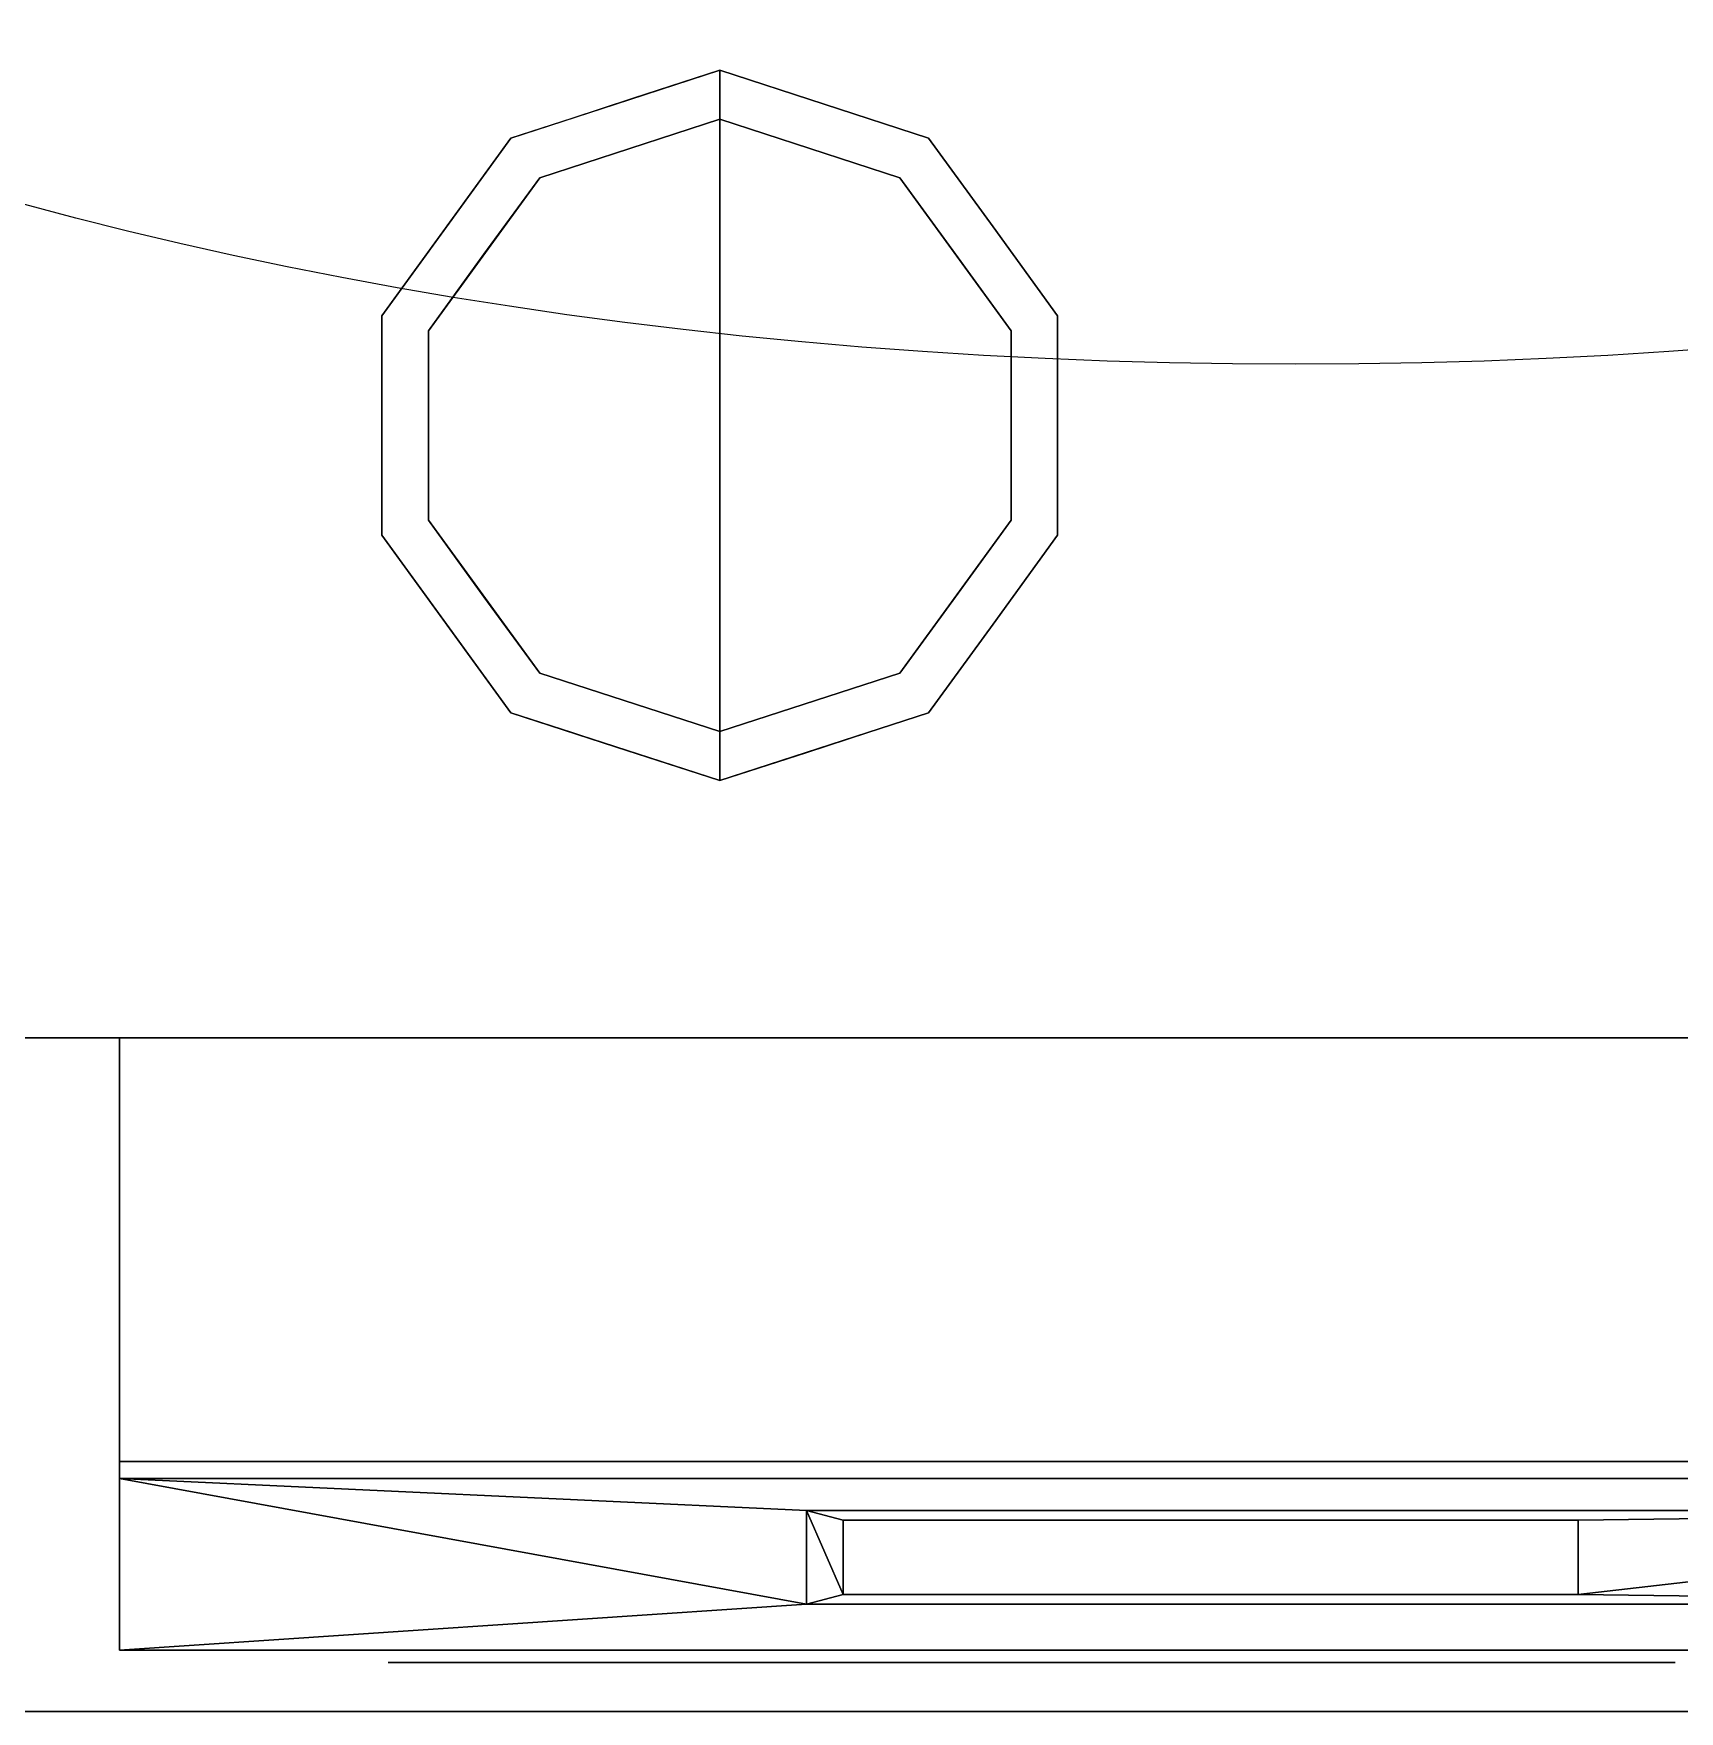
# Model space of a CAD drawing. Header units: millimetres. Extents: x -1 to 1800, y -1098 to 1.
# Drawn here: x 1396 to 1530.3, y -700 to -563 of the extents above; entities that cross this region are included whole.
import ezdxf

# ---------------------------------------------------------------- set-up
doc = ezdxf.new("R2010")
doc.units = ezdxf.units.MM
doc.linetypes.add('NASCOSTA', pattern=[9.525, 6.35, -3.175])
for name, color, linetype in [('IQ_200_2D', 1, 'Continuous'), ('IQ_200_3D', 1, 'Continuous'), ('IQ_204_2D', 7, 'Continuous'), ('IQ_204_3D', 7, 'Continuous'), ('IQ_BLACK_3D', 250, 'Continuous'), ('IQ_BLUE_3D', 5, 'Continuous'), ('IQ_DARKGRAY_3D', 252, 'Continuous'), ('IQ_GRAY_3D', 9, 'Continuous')]:
    doc.layers.add(name, color=color, linetype=linetype)

# ---------------------------------------------------------------- blocks, each defined once
blk = doc.blocks.new('hpp_elx_bi_bt_r')
at = {"layer": 'IQ_200_3D'}
mesh = blk.add_polyface(dxfattribs=at)
corners = [(0, -50, 568.83), (0, -34.6, 626.33), (0, -34.6, 675), (0, 0, 675), (0, 0, 47), (0, -50, 47)]
mesh.append_faces([[corners[k] for k in face] for face in [(1, 3, 0)]], dxfattribs={"vtx0": -1, "vtx1": -1})
mesh.append_faces([[corners[k] for k in face] for face in [(4, 5, 0, 3), (1, 2, 3)]], dxfattribs={"vtx2": -1})
mesh = blk.add_polyface(dxfattribs=at)
corners = [(369, -50, 47), (0, -50, 47), (0, 0, 47), (369, 0, 47)]
mesh.append_faces([[corners[k] for k in face] for face in [(0, 1, 2, 3)]])
mesh = blk.add_polyface(dxfattribs=at)
corners = [(369, 0, 675), (0, 0, 675), (0, -34.6, 675), (369, -34.6, 675)]
mesh.append_faces([[corners[k] for k in face] for face in [(0, 1, 2, 3)]])
mesh = blk.add_polyface(dxfattribs=at)
corners = [(369, -34.6, 675), (0, -34.6, 675), (0, -34.6, 626.33), (369, -34.6, 626.33)]
mesh.append_faces([[corners[k] for k in face] for face in [(0, 1, 2, 3)]])
mesh = blk.add_polyface(dxfattribs=at)
corners = [(369, -50, 47), (0, -50, 47), (0, -50, 568.83), (369, -50, 568.83)]
mesh.append_faces([[corners[k] for k in face] for face in [(0, 1, 2, 3)]])
at = {"layer": 'IQ_BLACK_3D'}
mesh = blk.add_polyface(dxfattribs=at)
corners = [(119.07, -45.45, 585.8), (119.07, -39.37, 608.52), (59.07, -39.37, 608.52), (59.07, -45.45, 585.8)]
mesh.append_faces([[corners[k] for k in face] for face in [(0, 1, 2, 3)]])
mesh = blk.add_polyface(dxfattribs=at)
corners = [(21.95, -51, 557.65), (21.95, -51, 549.65), (126.98, -51, 549.65), (126.98, -51, 557.65)]
mesh.append_faces([[corners[k] for k in face] for face in [(0, 1, 2, 3)]])
mesh = blk.add_polyface(dxfattribs=at)
corners = [(21.95, -51, 545.65), (21.95, -51, 537.64), (126.98, -51, 537.64), (126.98, -51, 545.65)]
mesh.append_faces([[corners[k] for k in face] for face in [(0, 1, 2, 3)]])
mesh = blk.add_polyface(dxfattribs=at)
corners = [(21.95, -51, 533.64), (21.95, -51, 525.64), (126.98, -51, 525.64), (126.98, -51, 533.64)]
mesh.append_faces([[corners[k] for k in face] for face in [(0, 1, 2, 3)]])
mesh = blk.add_polyface(dxfattribs=at)
corners = [(21.95, -51, 521.64), (21.95, -51, 513.64), (126.98, -51, 513.64), (126.98, -51, 521.64)]
mesh.append_faces([[corners[k] for k in face] for face in [(0, 1, 2, 3)]])
mesh = blk.add_polyface(dxfattribs=at)
corners = [(21.95, -51, 509.64), (21.95, -51, 501.63), (126.98, -51, 501.63), (126.98, -51, 509.64)]
mesh.append_faces([[corners[k] for k in face] for face in [(0, 1, 2, 3)]])
mesh = blk.add_polyface(dxfattribs=at)
corners = [(21.95, -51, 497.63), (21.95, -51, 489.63), (126.98, -51, 489.63), (126.98, -51, 497.63)]
mesh.append_faces([[corners[k] for k in face] for face in [(0, 1, 2, 3)]])
mesh = blk.add_polyface(dxfattribs=at)
corners = [(21.95, -51, 485.63), (21.95, -51, 477.63), (126.98, -51, 477.63), (126.98, -51, 485.63)]
mesh.append_faces([[corners[k] for k in face] for face in [(0, 1, 2, 3)]])
mesh = blk.add_polyface(dxfattribs=at)
corners = [(21.95, -51, 473.62), (21.95, -51, 465.62), (126.98, -51, 465.62), (126.98, -51, 473.62)]
mesh.append_faces([[corners[k] for k in face] for face in [(0, 1, 2, 3)]])
mesh = blk.add_polyface(dxfattribs=at)
corners = [(21.95, -51, 461.62), (21.95, -51, 453.62), (126.98, -51, 453.62), (126.98, -51, 461.62)]
mesh.append_faces([[corners[k] for k in face] for face in [(0, 1, 2, 3)]])
mesh = blk.add_polyface(dxfattribs=at)
corners = [(21.95, -51, 449.62), (21.95, -51, 441.62), (126.98, -51, 441.62), (126.98, -51, 449.62)]
mesh.append_faces([[corners[k] for k in face] for face in [(0, 1, 2, 3)]])
mesh = blk.add_polyface(dxfattribs=at)
corners = [(21.95, -51, 437.61), (21.95, -51, 429.61), (126.98, -51, 429.61), (126.98, -51, 437.61)]
mesh.append_faces([[corners[k] for k in face] for face in [(0, 1, 2, 3)]])
mesh = blk.add_polyface(dxfattribs=at)
corners = [(21.95, -51, 425.61), (21.95, -51, 417.61), (126.98, -51, 417.61), (126.98, -51, 425.61)]
mesh.append_faces([[corners[k] for k in face] for face in [(0, 1, 2, 3)]])
mesh = blk.add_polyface(dxfattribs=at)
corners = [(21.95, -51, 413.61), (21.95, -51, 405.6), (126.98, -51, 405.6), (126.98, -51, 413.61)]
mesh.append_faces([[corners[k] for k in face] for face in [(0, 1, 2, 3)]])
mesh = blk.add_polyface(dxfattribs=at)
corners = [(21.95, -51, 401.6), (21.95, -51, 393.6), (126.98, -51, 393.6), (126.98, -51, 401.6)]
mesh.append_faces([[corners[k] for k in face] for face in [(0, 1, 2, 3)]])
mesh = blk.add_polyface(dxfattribs=at)
corners = [(21.95, -51, 389.6), (21.95, -51, 381.6), (126.98, -51, 381.6), (126.98, -51, 389.6)]
mesh.append_faces([[corners[k] for k in face] for face in [(0, 1, 2, 3)]])
mesh = blk.add_polyface(dxfattribs=at)
corners = [(21.95, -51, 377.6), (21.95, -51, 369.59), (126.98, -51, 369.59), (126.98, -51, 377.6)]
mesh.append_faces([[corners[k] for k in face] for face in [(0, 1, 2, 3)]])
mesh = blk.add_polyface(dxfattribs=at)
corners = [(21.95, -51, 151.53), (21.95, -51, 143.53), (126.98, -51, 143.53), (126.98, -51, 151.53)]
mesh.append_faces([[corners[k] for k in face] for face in [(0, 1, 2, 3)]])
mesh = blk.add_polyface(dxfattribs=at)
corners = [(21.95, -51, 139.53), (21.95, -51, 131.52), (126.98, -51, 131.52), (126.98, -51, 139.53)]
mesh.append_faces([[corners[k] for k in face] for face in [(0, 1, 2, 3)]])
mesh = blk.add_polyface(dxfattribs=at)
corners = [(21.95, -51, 127.52), (21.95, -51, 119.52), (126.98, -51, 119.52), (126.98, -51, 127.52)]
mesh.append_faces([[corners[k] for k in face] for face in [(0, 1, 2, 3)]])
mesh = blk.add_polyface(dxfattribs=at)
corners = [(21.95, -51, 115.52), (21.95, -51, 107.52), (126.98, -51, 107.52), (126.98, -51, 115.52)]
mesh.append_faces([[corners[k] for k in face] for face in [(0, 1, 2, 3)]])
mesh = blk.add_polyface(dxfattribs=at)
corners = [(21.95, -51, 103.52), (21.95, -51, 95.51), (126.98, -51, 95.51), (126.98, -51, 103.52)]
mesh.append_faces([[corners[k] for k in face] for face in [(0, 1, 2, 3)]])
mesh = blk.add_polyface(dxfattribs=at)
corners = [(21.95, -51, 91.51), (21.95, -51, 83.51), (126.98, -51, 83.51), (126.98, -51, 91.51)]
mesh.append_faces([[corners[k] for k in face] for face in [(0, 1, 2, 3)]])
mesh = blk.add_polyface(dxfattribs=at)
corners = [(21.95, -51, 79.51), (21.95, -51, 71.51), (126.98, -51, 71.51), (126.98, -51, 79.51)]
mesh.append_faces([[corners[k] for k in face] for face in [(0, 1, 2, 3)]])
mesh = blk.add_polyface(dxfattribs=at)
corners = [(21.95, -51, 67.51), (21.95, -51, 59.5), (126.98, -51, 59.5), (126.98, -51, 67.51)]
mesh.append_faces([[corners[k] for k in face] for face in [(0, 1, 2, 3)]])
mesh = blk.add_polyface(dxfattribs=at)
corners = [(21.95, -51, 247.56), (21.95, -51, 239.56), (126.98, -51, 239.56), (126.98, -51, 247.56)]
mesh.append_faces([[corners[k] for k in face] for face in [(0, 1, 2, 3)]])
mesh = blk.add_polyface(dxfattribs=at)
corners = [(21.95, -51, 235.56), (21.95, -51, 227.55), (126.98, -51, 227.55), (126.98, -51, 235.56)]
mesh.append_faces([[corners[k] for k in face] for face in [(0, 1, 2, 3)]])
mesh = blk.add_polyface(dxfattribs=at)
corners = [(21.95, -51, 223.55), (21.95, -51, 215.55), (126.98, -51, 215.55), (126.98, -51, 223.55)]
mesh.append_faces([[corners[k] for k in face] for face in [(0, 1, 2, 3)]])
mesh = blk.add_polyface(dxfattribs=at)
corners = [(21.95, -51, 211.55), (21.95, -51, 203.55), (126.98, -51, 203.55), (126.98, -51, 211.55)]
mesh.append_faces([[corners[k] for k in face] for face in [(0, 1, 2, 3)]])
mesh = blk.add_polyface(dxfattribs=at)
corners = [(21.95, -51, 199.54), (21.95, -51, 191.54), (126.98, -51, 191.54), (126.98, -51, 199.54)]
mesh.append_faces([[corners[k] for k in face] for face in [(0, 1, 2, 3)]])
mesh = blk.add_polyface(dxfattribs=at)
corners = [(21.95, -51, 187.54), (21.95, -51, 179.54), (126.98, -51, 179.54), (126.98, -51, 187.54)]
mesh.append_faces([[corners[k] for k in face] for face in [(0, 1, 2, 3)]])
mesh = blk.add_polyface(dxfattribs=at)
corners = [(21.95, -51, 175.54), (21.95, -51, 167.54), (126.98, -51, 167.54), (126.98, -51, 175.54)]
mesh.append_faces([[corners[k] for k in face] for face in [(0, 1, 2, 3)]])
mesh = blk.add_polyface(dxfattribs=at)
corners = [(21.95, -51, 163.53), (21.95, -51, 155.53), (126.98, -51, 155.53), (126.98, -51, 163.53)]
mesh.append_faces([[corners[k] for k in face] for face in [(0, 1, 2, 3)]])
at = {"layer": 'IQ_BLUE_3D'}
mesh = blk.add_polyface(dxfattribs=at)
corners = [(369, -35.97, 621.21), (369, -34.6, 626.33), (0, -34.6, 626.33), (0, -35.97, 621.21), (214.63, -35.97, 621.21), (223.47, -37.29, 616.28), (333.85, -37.29, 616.28), (342.69, -35.97, 621.21)]
mesh.append_faces([[corners[k] for k in face] for face in [(5, 6, 7, 4), (2, 3, 4, 1)]], dxfattribs={"vtx2": -1})
mesh.append_faces([[corners[k] for k in face] for face in [(7, 0, 1, 4)]], dxfattribs={"vtx2": -1, "vtx3": -1})
at = {"layer": 'IQ_DARKGRAY_3D'}
mesh = blk.add_polyface(dxfattribs=at)
corners = [(56.07, -38.59, 611.42), (56.07, -46.23, 582.9), (178.75, -46.23, 582.9), (178.75, -38.59, 611.42), (59.07, -45.45, 585.8), (59.07, -39.37, 608.52), (119.07, -39.37, 608.52), (119.07, -45.45, 585.8)]
mesh.append_faces([[corners[k] for k in face] for face in [(5, 0, 4), (1, 4, 0)]], dxfattribs={"vtx0": -1, "vtx1": -1})
mesh.append_faces([[corners[k] for k in face] for face in [(3, 6, 7), (6, 3, 0, 5), (7, 2, 3)]], dxfattribs={"vtx0": -1, "vtx2": -1})
mesh.append_faces([[corners[k] for k in face] for face in [(1, 2, 7, 4)]], dxfattribs={"vtx1": -1, "vtx3": -1})
at = {"layer": 'IQ_GRAY_3D'}
mesh = blk.add_polyface(dxfattribs=at)
corners = [(369, -35.97, 621.21), (342.69, -35.97, 621.21), (333.85, -37.29, 616.28), (223.47, -37.29, 616.28), (214.63, -35.97, 621.21), (0, -35.97, 621.21), (0, -50, 568.83), (369, -50, 568.83), (56.07, -38.59, 611.42), (178.75, -38.59, 611.42), (178.75, -46.23, 582.9), (56.07, -46.23, 582.9)]
mesh.append_faces([[corners[k] for k in face] for face in [(2, 7, 1), (4, 10, 3), (8, 5, 11), (6, 11, 5)]], dxfattribs={"vtx0": -1, "vtx1": -1})
mesh.append_faces([[corners[k] for k in face] for face in [(7, 3, 10)]], dxfattribs={"vtx0": -1, "vtx1": -1, "vtx2": -1})
mesh.append_faces([[corners[k] for k in face] for face in [(7, 2, 3)]], dxfattribs={"vtx0": -1, "vtx2": -1})
mesh.append_faces([[corners[k] for k in face] for face in [(9, 10, 4)]], dxfattribs={"vtx1": -1, "vtx2": -1})
mesh.append_faces([[corners[k] for k in face] for face in [(8, 9, 4, 5), (10, 11, 6, 7)]], dxfattribs={"vtx1": -1, "vtx3": -1})
mesh.append_faces([[corners[k] for k in face] for face in [(7, 0, 1)]], dxfattribs={"vtx2": -1})
blk = doc.blocks.new('ice_freezer')
at = {"layer": 'IQ_204_2D'}
blk.add_ellipse((0, 0), major_axis=(-200, 0), ratio=0.45, dxfattribs=at)

msp = doc.modelspace()

# ---------------------------------------------------------------- linework, layer by layer
at = {"layer": 'IQ_200_2D'}
msp.add_lwpolyline([(0, 0), (1799, 0), (1799, -700), (0, -700)], close=True, dxfattribs=at)
at = {"layer": 'IQ_200_3D'}
for points in [[(1799, -700, 850), (0, -700, 850), (0, 0, 850), (1799, 0, 850)], [(1799, 0, 900), (0, 0, 900), (0, -700, 900), (1799, -700, 900)], [(1797, -645, 150), (2, -645, 150), (2, 0, 150), (1797, 0, 150)], [(1799, -700, 900), (0, -700, 900), (0, -700, 850), (1799, -700, 850)]]:
    msp.add_3dface(points, dxfattribs=at)
for points, invisible_edges in [([(27, -645, 198), (2, -645, 198), (2, -645, 150), (1797, -645, 150)], 8), ([(1797, -645, 150), (1797, -645, 198), (1772, -645, 198), (27, -645, 198)], 12), ([(1772, -645, 198), (1772, -645, 850), (27, -645, 850), (27, -645, 198)], 8), ([(1772, -645, 198), (1772, -645, 850), (27, -645, 850), (27, -645, 198)], 4)]:
    msp.add_3dface(points, dxfattribs=dict(at, invisible_edges=invisible_edges))
at = {"layer": 'IQ_204_2D', "linetype": 'NASCOSTA', "ltscale": 10}
msp.add_line((2, -645), (1797, -645), dxfattribs=at)
at = {"layer": 'IQ_204_2D', "linetype": 'NASCOSTA', "ltscale": 5}
msp.add_line((1403, -645), (1403, -695), dxfattribs=at)
at = {"layer": 'IQ_204_2D', "color": 7, "linetype": 'NASCOSTA', "ltscale": 10}
msp.add_lwpolyline([(2, 0), (1797, 0), (1797, -645), (2, -645)], close=True, dxfattribs=at)
at = {"layer": 'IQ_204_3D'}
for points, invisible_edges in [([(1452, -566, 25), (1452, -570, 25), (1437.31, -574.77, 25), (1434.95, -571.54, 25)], 4), ([(1443.48, -568.77, 150), (1443.48, -568.77, 150), (1452, -566, 150), (1444.88, -568.31, 25)], 13), ([(1452, -566, 150), (1452, -566, 150), (1452, -566, 25), (1444.88, -568.31, 25)], 9), ([(1460.52, -568.77, 150), (1460.52, -568.77, 25), (1452, -566, 25), (1452, -566, 150)], 1), ([(1452, -566, 25), (1469.05, -571.54, 25), (1466.69, -574.77, 25), (1452, -570, 25)], 2), ([(1443.48, -568.77, 150), (1443.48, -568.77, 150), (1444.88, -568.31, 25), (1439.92, -569.93, 25)], 11), ([(1443.48, -568.77, 150), (1443.48, -568.77, 150), (1439.92, -569.93, 25), (1434.95, -571.54, 150)], 6), ([(1469.05, -571.54, 25), (1460.52, -568.77, 25), (1460.52, -568.77, 150), (1469.05, -571.54, 150)], 10), ([(1452, -570), (1452, -595), (1428.22, -587.27), (1437.31, -574.77)], 2), ([(1434.95, -571.54, 25), (1434.95, -571.54, 25), (1434.95, -571.54, 150), (1439.92, -569.93, 25)], 6), ([(1444.65, -572.39, 25), (1444.65, -572.39, 25), (1452, -570, 25), (1444.87, -572.32)], 13), ([(1452, -570, 25), (1452, -570, 25), (1452, -570), (1444.87, -572.32)], 9), ([(1452, -570), (1452, -570, 25), (1459.35, -572.39, 25), (1459.35, -572.39)], 4), ([(1475.78, -587.27), (1452, -595), (1452, -570), (1466.69, -574.77)], 1), ([(1434.95, -571.54, 25), (1437.31, -574.77, 25), (1428.22, -587.27, 25), (1424.42, -586.04, 25)], 5), ([(1429.69, -578.79, 150), (1434.95, -571.54, 150), (1434.95, -571.54, 25), (1429.69, -578.79, 25)], 10), ([(1444.87, -572.32), (1444.87, -572.32), (1437.31, -574.77), (1444.65, -572.39, 25)], 13), ([(1437.31, -574.77, 25), (1437.31, -574.77, 25), (1444.65, -572.39, 25), (1437.31, -574.77)], 13), ([(1459.35, -572.39), (1459.35, -572.39, 25), (1466.69, -574.77, 25), (1466.69, -574.77)], 5), ([(1469.05, -571.54, 25), (1479.58, -586.04, 25), (1475.78, -587.27, 25), (1466.69, -574.77, 25)], 10), ([(1469.05, -571.54, 150), (1474.31, -578.79, 150), (1474.31, -578.79, 25), (1469.05, -571.54, 25)], 10), ([(1437.31, -574.77, 25), (1437.31, -574.77), (1432.76, -581.02), (1432.76, -581.02, 25)], 5), ([(1466.69, -574.77), (1466.69, -574.77, 25), (1471.24, -581.02, 25), (1471.24, -581.02)], 5), ([(1429.69, -578.79, 25), (1424.42, -586.04, 25), (1424.42, -586.04, 150), (1429.69, -578.79, 150)], 10), ([(1474.31, -578.79, 150), (1479.58, -586.04, 150), (1479.58, -586.04, 25), (1474.31, -578.79, 25)], 10), ([(1432.76, -581.02, 25), (1432.76, -581.02), (1428.22, -587.27), (1428.22, -587.27, 25)], 5), ([(1471.24, -581.02), (1471.24, -581.02, 25), (1475.78, -587.27, 25), (1475.78, -587.27)], 5), ([(1424.42, -595, 150), (1424.42, -586.04, 150), (1424.42, -586.04, 25), (1424.42, -595, 25)], 10), ([(1424.42, -586.04, 25), (1428.22, -587.27, 25), (1428.22, -602.73, 25), (1424.42, -603.96, 25)], 5), ([(1479.58, -586.04, 25), (1479.58, -603.96, 25), (1475.78, -602.73, 25), (1475.78, -587.27, 25)], 10), ([(1479.58, -595, 25), (1479.58, -586.04, 25), (1479.58, -586.04, 150), (1479.58, -595, 150)], 10), ([(1428.22, -587.27), (1428.22, -595), (1428.22, -602.73, 25), (1428.22, -595, 25)], 10), ([(1428.22, -595, 25), (1428.22, -595, 25), (1428.22, -587.27, 25), (1428.22, -587.27)], 13), ([(1428.22, -587.27), (1428.22, -587.27), (1452, -595), (1428.22, -602.73)], 6), ([(1452, -595), (1452, -595), (1475.78, -587.27), (1475.78, -602.73)], 11), ([(1475.78, -587.27), (1475.78, -587.27, 25), (1475.78, -595, 25), (1475.78, -595)], 5), ([(1424.42, -595, 25), (1424.42, -603.96, 25), (1424.42, -603.96, 150), (1424.42, -595, 150)], 10), ([(1428.22, -602.73, 25), (1428.22, -602.73, 25), (1428.22, -595), (1428.22, -602.73)], 11), ([(1428.22, -602.73), (1452, -595), (1452, -620), (1437.31, -615.23)], 1), ([(1452, -620), (1452, -595), (1475.78, -602.73), (1466.69, -615.23)], 2), ([(1475.78, -595), (1475.78, -595, 25), (1475.78, -602.73, 25), (1475.78, -602.73)], 5), ([(1479.58, -603.96, 25), (1479.58, -595, 25), (1479.58, -595, 150), (1479.58, -603.96, 150)], 10), ([(1428.22, -602.73, 25), (1437.31, -615.23, 25), (1434.95, -618.46, 25), (1424.42, -603.96, 25)], 10), ([(1428.22, -602.73, 25), (1428.22, -602.73), (1432.76, -608.98), (1432.76, -608.98, 25)], 5), ([(1475.78, -602.73, 25), (1479.58, -603.96, 25), (1469.05, -618.46, 25), (1466.69, -615.23, 25)], 5), ([(1471.24, -608.98), (1475.78, -602.73), (1475.78, -602.73, 25), (1471.24, -608.98, 25)], 10), ([(1424.42, -603.96, 25), (1429.69, -611.21, 25), (1429.69, -611.21, 150), (1424.42, -603.96, 150)], 10), ([(1479.58, -603.96, 150), (1474.31, -611.21, 150), (1474.31, -611.21, 25), (1479.58, -603.96, 25)], 10), ([(1437.31, -615.23), (1437.31, -615.23, 25), (1432.76, -608.98, 25), (1432.76, -608.98)], 5), ([(1466.69, -615.23), (1471.24, -608.98), (1471.24, -608.98, 25), (1466.69, -615.23, 25)], 10), ([(1429.69, -611.21, 25), (1434.95, -618.46, 25), (1434.95, -618.46, 150), (1429.69, -611.21, 150)], 10), ([(1469.05, -618.46, 25), (1474.31, -611.21, 25), (1474.31, -611.21, 150), (1469.05, -618.46, 150)], 10), ([(1437.31, -615.23, 25), (1452, -620, 25), (1452, -624, 25), (1434.95, -618.46, 25)], 8), ([(1437.31, -615.23), (1437.31, -615.23), (1444.65, -617.61, 25), (1437.31, -615.23, 25)], 11), ([(1444.87, -617.68), (1444.87, -617.68), (1444.65, -617.61, 25), (1437.31, -615.23)], 6), ([(1466.69, -615.23, 25), (1469.05, -618.46, 25), (1452, -624, 25), (1452, -620, 25)], 1), ([(1459.13, -617.68), (1459.13, -617.68), (1466.69, -615.23), (1459.35, -617.61, 25)], 13), ([(1466.69, -615.23, 25), (1466.69, -615.23, 25), (1459.35, -617.61, 25), (1466.69, -615.23)], 13), ([(1452, -620, 25), (1452, -620, 25), (1444.65, -617.61, 25), (1444.87, -617.68)], 13), ([(1444.87, -617.68), (1444.87, -617.68), (1452, -620), (1452, -620, 25)], 9), ([(1459.35, -617.61, 25), (1459.35, -617.61, 25), (1452, -620, 25), (1459.13, -617.68)], 13), ([(1452, -620, 25), (1452, -620, 25), (1452, -620), (1459.13, -617.68)], 9), ([(1434.95, -618.46, 150), (1434.95, -618.46, 150), (1434.95, -618.46, 25), (1439.92, -620.07, 150)], 6), ([(1443.48, -621.23, 25), (1443.48, -621.23, 25), (1439.92, -620.07, 150), (1434.95, -618.46, 25)], 6), ([(1460.52, -621.23, 150), (1460.52, -621.23, 150), (1464.08, -620.07, 25), (1469.05, -618.46, 150)], 6), ([(1469.05, -618.46, 25), (1469.05, -618.46, 25), (1469.05, -618.46, 150), (1464.08, -620.07, 25)], 6), ([(1443.48, -621.23, 25), (1443.48, -621.23, 25), (1444.88, -621.69, 150), (1439.92, -620.07, 150)], 11), ([(1460.52, -621.23, 150), (1460.52, -621.23, 150), (1459.12, -621.69, 25), (1464.08, -620.07, 25)], 11), ([(1443.48, -621.23, 25), (1443.48, -621.23, 25), (1452, -624, 25), (1444.88, -621.69, 150)], 13), ([(1452, -624, 150), (1452, -624, 150), (1444.88, -621.69, 150), (1452, -624, 25)], 4), ([(1460.52, -621.23, 150), (1460.52, -621.23, 150), (1452, -624, 150), (1459.12, -621.69, 25)], 13), ([(1452, -624, 150), (1452, -624, 150), (1452, -624, 25), (1459.12, -621.69, 25)], 9)]:
    msp.add_3dface(points, dxfattribs=dict(at, invisible_edges=invisible_edges))

# ---------------------------------------------------------------- block references
msp.add_blockref('hpp_elx_bi_bt_r', (1403, -645, 150))
at = {"layer": 'IQ_204_2D'}
msp.add_blockref('ice_freezer', (1499, -500), dxfattribs=at)

doc.saveas('drawing.dxf')
